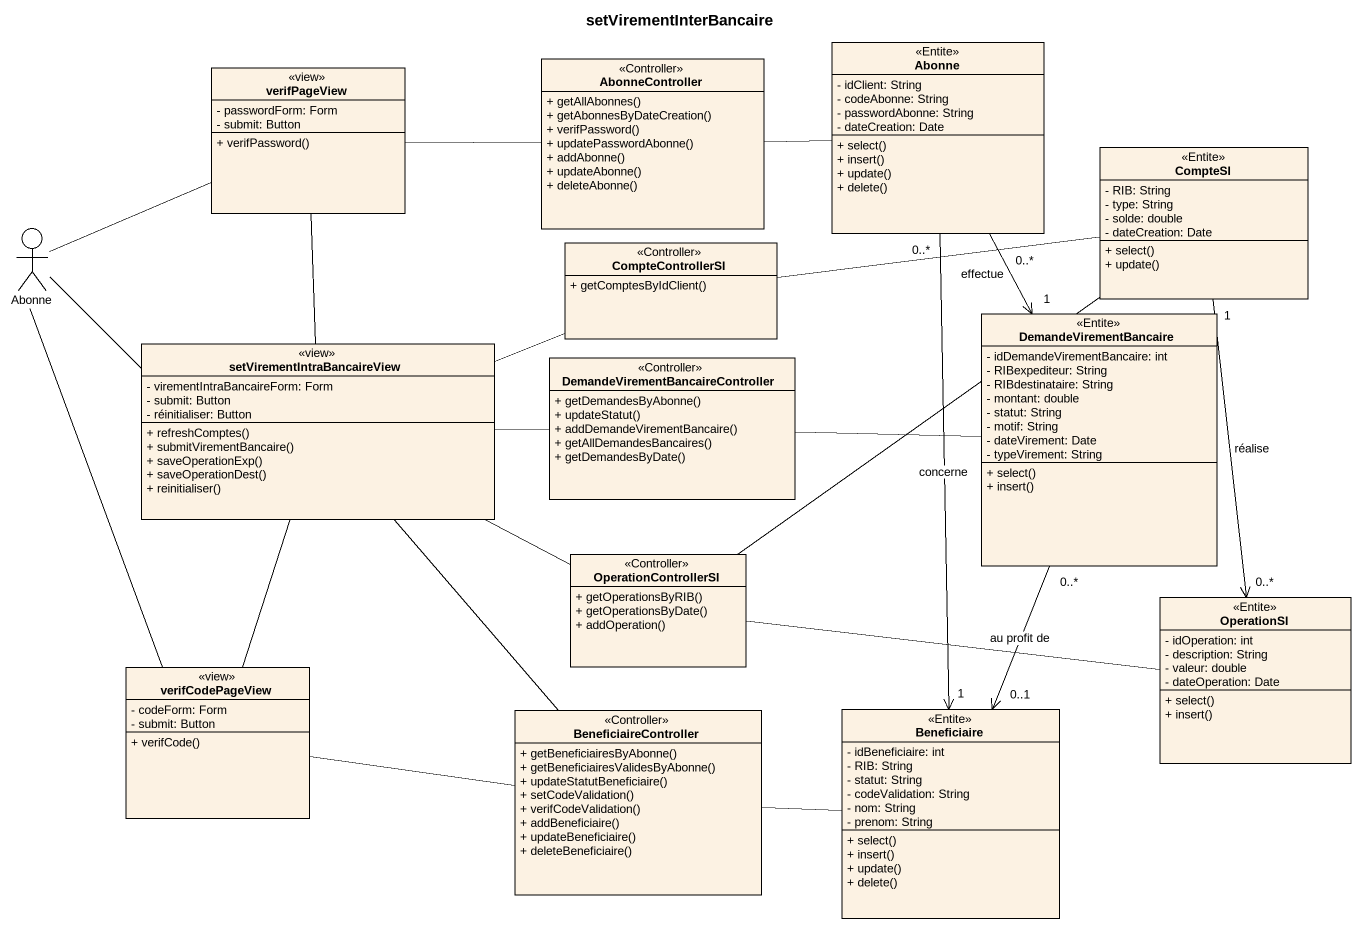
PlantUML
@startuml
title setVirementInterBancaire
allowmixing
hide circle
hide empty members
skinparam classAttributeIconSize 0
class Abonne <<Entite>> {
  - idClient: String
  - codeAbonne: String
  - passwordAbonne: String
  - dateCreation: Date
  + select()
  + insert()
  + update()
  + delete()
}
class verifPageView <<view>> {
  - passwordForm: Form
  - submit: Button
  + verifPassword()
}
class AbonneController <<Controller>> {
  + getAllAbonnes()
  + getAbonnesByDateCreation()
  + verifPassword()
  + updatePasswordAbonne()
  + addAbonne()
  + updateAbonne()
  + deleteAbonne()
}
class CompteSI <<Entite>> {
  - RIB: String
  - type: String
  - solde: double
  - dateCreation: Date
  + select()
  + update()
}
actor "Abonne" as Abonne_2
class CompteControllerSI <<Controller>> {
  + getComptesByIdClient()
}
class setVirementIntraBancaireView <<view>> {
  - virementIntraBancaireForm: Form
  - submit: Button
  - réinitialiser: Button
  + refreshComptes()
  + submitVirementBancaire()
  + saveOperationExp()
  + saveOperationDest()
  + reinitialiser()
}
class DemandeVirementBancaire <<Entite>> {
  - idDemandeVirementBancaire: int
  - RIBexpediteur: String
  - RIBdestinataire: String
  - montant: double
  - statut: String
  - motif: String
  - dateVirement: Date
  - typeVirement: String
  + select()
  + insert()
}
class "DemandeVirementBancaireController" as DemandeVirementBancaireContr <<Controller>> {
  + getDemandesByAbonne()
  + updateStatut()
  + addDemandeVirementBancaire()
  + getAllDemandesBancaires()
  + getDemandesByDate()
}
class OperationControllerSI <<Controller>> {
  + getOperationsByRIB()
  + getOperationsByDate()
  + addOperation()
}
class OperationSI <<Entite>> {
  - idOperation: int
  - description: String
  - valeur: double
  - dateOperation: Date
  + select()
  + insert()
}
class verifCodePageView <<view>> {
  - codeForm: Form
  - submit: Button
  + verifCode()
}
class BeneficiaireController <<Controller>> {
  + getBeneficiairesByAbonne()
  + getBeneficiairesValidesByAbonne()
  + updateStatutBeneficiaire()
  + setCodeValidation()
  + verifCodeValidation()
  + addBeneficiaire()
  + updateBeneficiaire()
  + deleteBeneficiaire()
}
class Beneficiaire <<Entite>> {
  - idBeneficiaire: int
  - RIB: String
  - statut: String
  - codeValidation: String
  - nom: String
  - prenom: String
  + select()
  + insert()
  + update()
  + delete()
}
Abonne "0..*" --> "1" DemandeVirementBancaire : effectue
Abonne "0..*" --> "1" Beneficiaire : concerne
verifPageView -right- AbonneController
verifPageView -- setVirementIntraBancaireView
AbonneController -right- Abonne
CompteSI "1" --> "0..*" OperationSI : réalise
Abonne_2 -right- verifPageView
Abonne_2 -right- setVirementIntraBancaireView
Abonne_2 -- verifCodePageView
CompteControllerSI -right- CompteSI
setVirementIntraBancaireView -right- CompteControllerSI
setVirementIntraBancaireView -right- OperationControllerSI
setVirementIntraBancaireView -- verifCodePageView
setVirementIntraBancaireView -- BeneficiaireController
DemandeVirementBancaire -left- DemandeVirementBancaireContr
DemandeVirementBancaire "0..*" --> "0..1" Beneficiaire : au profit de
DemandeVirementBancaireContr -left- setVirementIntraBancaireView
OperationControllerSI -up- CompteSI
OperationControllerSI -right- OperationSI
verifCodePageView -right- BeneficiaireController
BeneficiaireController -right- Beneficiaire
@enduml
